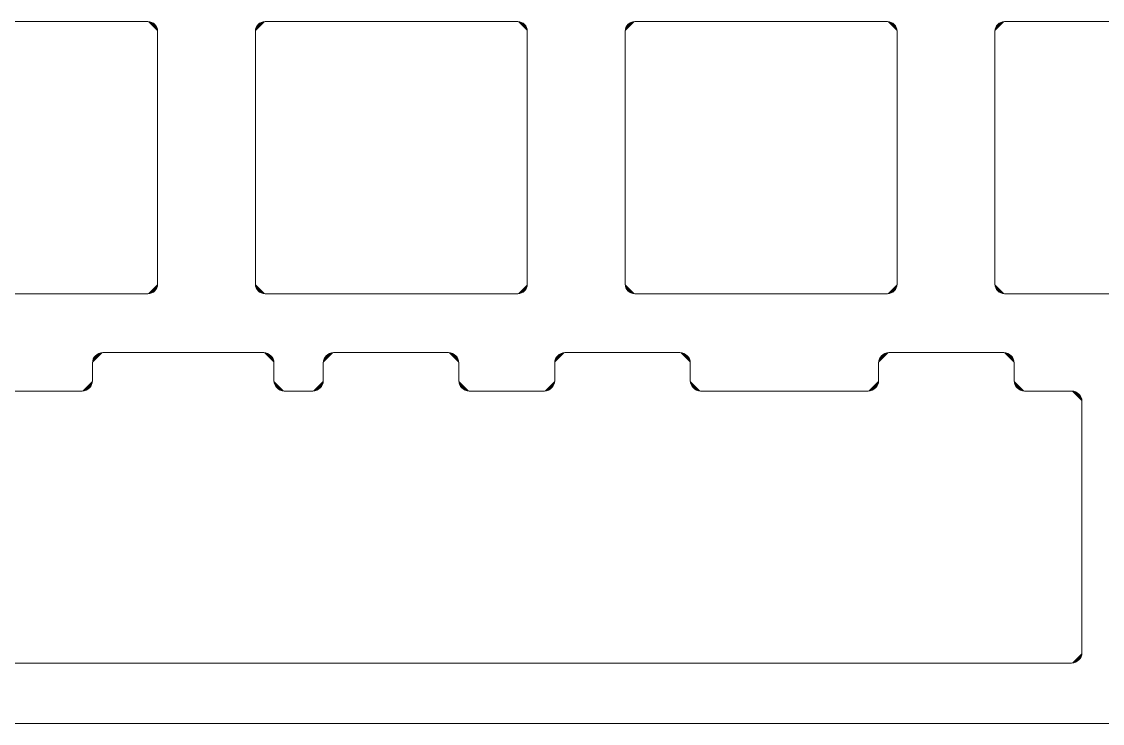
# Model space of a CAD drawing. Header units: millimetres. Extents: x 0 to 211, y 0 to 77.
# Drawn here: x 105.4 to 161.1, y 0.1 to 36.2 of the extents above; entities that cross this region are included whole.
import ezdxf

# ---------------------------------------------------------------- set-up
doc = ezdxf.new("R2010")
doc.units = ezdxf.units.MM
doc.header["$MEASUREMENT"] = 0
doc.layers.add('Layer 1', color=7, linetype='Continuous', lineweight=0)

# ---------------------------------------------------------------- blocks, each defined once
blk = doc.blocks.new('Block_1')
at = {"layer": 'Layer 1', "true_color": 0x2f2d31, "transparency": 33554687}
h = blk.add_hatch(color=250, dxfattribs=at)
h.dxf.hatch_style = 2
edge = h.paths.add_edge_path()
edge.add_spline(control_points=[(111.923, 36.207), (111.923, 36.207), (98.911, 36.207), (98.911, 36.207)], knot_values=[0, 0, 0, 0, 1, 1, 1, 1], degree=3, periodic=0)
edge.add_line((98.911, 36.207), (111.923, 36.207))
h = blk.add_hatch(color=250, dxfattribs=at)
h.dxf.hatch_style = 2
edge = h.paths.add_edge_path()
edge.add_spline(control_points=[(112.417, 35.713), (112.417, 35.995), (112.206, 36.207), (111.923, 36.207)], knot_values=[0, 0, 0, 0, 1, 1, 1, 1], degree=3, periodic=0)
edge.add_line((111.923, 36.207), (112.417, 35.713))
h = blk.add_hatch(color=250, dxfattribs=at)
h.dxf.hatch_style = 2
edge = h.paths.add_edge_path()
edge.add_spline(control_points=[(117.954, 36.207), (117.672, 36.207), (117.46, 35.995), (117.46, 35.713)], knot_values=[0, 0, 0, 0, 1, 1, 1, 1], degree=3, periodic=0)
edge.add_line((117.46, 35.713), (117.954, 36.207))
h = blk.add_hatch(color=250, dxfattribs=at)
h.dxf.hatch_style = 2
edge = h.paths.add_edge_path()
edge.add_spline(control_points=[(130.966, 36.207), (130.966, 36.207), (117.954, 36.207), (117.954, 36.207)], knot_values=[0, 0, 0, 0, 1, 1, 1, 1], degree=3, periodic=0)
edge.add_line((117.954, 36.207), (130.966, 36.207))
h = blk.add_hatch(color=250, dxfattribs=at)
h.dxf.hatch_style = 2
edge = h.paths.add_edge_path()
edge.add_spline(control_points=[(131.46, 35.713), (131.46, 35.995), (131.248, 36.207), (130.966, 36.207)], knot_values=[0, 0, 0, 0, 1, 1, 1, 1], degree=3, periodic=0)
edge.add_line((130.966, 36.207), (131.46, 35.713))
h = blk.add_hatch(color=250, dxfattribs=at)
h.dxf.hatch_style = 2
edge = h.paths.add_edge_path()
edge.add_spline(control_points=[(136.996, 36.207), (136.714, 36.207), (136.503, 35.995), (136.503, 35.713)], knot_values=[0, 0, 0, 0, 1, 1, 1, 1], degree=3, periodic=0)
edge.add_line((136.503, 35.713), (136.996, 36.207))
h = blk.add_hatch(color=250, dxfattribs=at)
h.dxf.hatch_style = 2
edge = h.paths.add_edge_path()
edge.add_spline(control_points=[(150.009, 36.207), (150.009, 36.207), (136.996, 36.207), (136.996, 36.207)], knot_values=[0, 0, 0, 0, 1, 1, 1, 1], degree=3, periodic=0)
edge.add_line((136.996, 36.207), (150.009, 36.207))
h = blk.add_hatch(color=250, dxfattribs=at)
h.dxf.hatch_style = 2
edge = h.paths.add_edge_path()
edge.add_spline(control_points=[(150.503, 35.713), (150.503, 35.995), (150.291, 36.207), (150.009, 36.207)], knot_values=[0, 0, 0, 0, 1, 1, 1, 1], degree=3, periodic=0)
edge.add_line((150.009, 36.207), (150.503, 35.713))
h = blk.add_hatch(color=250, dxfattribs=at)
h.dxf.hatch_style = 2
edge = h.paths.add_edge_path()
edge.add_spline(control_points=[(156.039, 36.207), (155.757, 36.207), (155.546, 35.995), (155.546, 35.713)], knot_values=[0, 0, 0, 0, 1, 1, 1, 1], degree=3, periodic=0)
edge.add_line((155.546, 35.713), (156.039, 36.207))
h = blk.add_hatch(color=250, dxfattribs=at)
h.dxf.hatch_style = 2
edge = h.paths.add_edge_path()
edge.add_spline(control_points=[(169.052, 36.207), (169.052, 36.207), (156.039, 36.207), (156.039, 36.207)], knot_values=[0, 0, 0, 0, 1, 1, 1, 1], degree=3, periodic=0)
edge.add_line((156.039, 36.207), (169.052, 36.207))
h = blk.add_hatch(color=250, dxfattribs=at)
h.dxf.hatch_style = 2
edge = h.paths.add_edge_path()
edge.add_spline(control_points=[(112.417, 22.7), (112.417, 22.7), (112.417, 35.713), (112.417, 35.713)], knot_values=[0, 0, 0, 0, 1, 1, 1, 1], degree=3, periodic=0)
edge.add_line((112.417, 35.713), (112.417, 22.7))
h = blk.add_hatch(color=250, dxfattribs=at)
h.dxf.hatch_style = 2
edge = h.paths.add_edge_path()
edge.add_spline(control_points=[(117.46, 35.713), (117.46, 35.713), (117.46, 22.7), (117.46, 22.7)], knot_values=[0, 0, 0, 0, 1, 1, 1, 1], degree=3, periodic=0)
edge.add_line((117.46, 22.7), (117.46, 35.713))
h = blk.add_hatch(color=250, dxfattribs=at)
h.dxf.hatch_style = 2
edge = h.paths.add_edge_path()
edge.add_spline(control_points=[(131.46, 22.7), (131.46, 22.7), (131.46, 35.713), (131.46, 35.713)], knot_values=[0, 0, 0, 0, 1, 1, 1, 1], degree=3, periodic=0)
edge.add_line((131.46, 35.713), (131.46, 22.7))
h = blk.add_hatch(color=250, dxfattribs=at)
h.dxf.hatch_style = 2
edge = h.paths.add_edge_path()
edge.add_spline(control_points=[(136.503, 35.713), (136.503, 35.713), (136.503, 22.7), (136.503, 22.7)], knot_values=[0, 0, 0, 0, 1, 1, 1, 1], degree=3, periodic=0)
edge.add_line((136.503, 22.7), (136.503, 35.713))
h = blk.add_hatch(color=250, dxfattribs=at)
h.dxf.hatch_style = 2
edge = h.paths.add_edge_path()
edge.add_spline(control_points=[(150.503, 22.7), (150.503, 22.7), (150.503, 35.713), (150.503, 35.713)], knot_values=[0, 0, 0, 0, 1, 1, 1, 1], degree=3, periodic=0)
edge.add_line((150.503, 35.713), (150.503, 22.7))
h = blk.add_hatch(color=250, dxfattribs=at)
h.dxf.hatch_style = 2
edge = h.paths.add_edge_path()
edge.add_spline(control_points=[(155.546, 35.713), (155.546, 35.713), (155.546, 22.7), (155.546, 22.7)], knot_values=[0, 0, 0, 0, 1, 1, 1, 1], degree=3, periodic=0)
edge.add_line((155.546, 22.7), (155.546, 35.713))
h = blk.add_hatch(color=250, dxfattribs=at)
h.dxf.hatch_style = 2
edge = h.paths.add_edge_path()
edge.add_spline(control_points=[(111.923, 22.207), (112.206, 22.207), (112.417, 22.418), (112.417, 22.7)], knot_values=[0, 0, 0, 0, 1, 1, 1, 1], degree=3, periodic=0)
edge.add_line((112.417, 22.7), (111.923, 22.207))
h = blk.add_hatch(color=250, dxfattribs=at)
h.dxf.hatch_style = 2
edge = h.paths.add_edge_path()
edge.add_spline(control_points=[(117.46, 22.7), (117.46, 22.418), (117.672, 22.207), (117.954, 22.207)], knot_values=[0, 0, 0, 0, 1, 1, 1, 1], degree=3, periodic=0)
edge.add_line((117.954, 22.207), (117.46, 22.7))
h = blk.add_hatch(color=250, dxfattribs=at)
h.dxf.hatch_style = 2
edge = h.paths.add_edge_path()
edge.add_spline(control_points=[(130.966, 22.207), (131.248, 22.207), (131.46, 22.418), (131.46, 22.7)], knot_values=[0, 0, 0, 0, 1, 1, 1, 1], degree=3, periodic=0)
edge.add_line((131.46, 22.7), (130.966, 22.207))
h = blk.add_hatch(color=250, dxfattribs=at)
h.dxf.hatch_style = 2
edge = h.paths.add_edge_path()
edge.add_spline(control_points=[(136.503, 22.7), (136.503, 22.418), (136.714, 22.207), (136.996, 22.207)], knot_values=[0, 0, 0, 0, 1, 1, 1, 1], degree=3, periodic=0)
edge.add_line((136.996, 22.207), (136.503, 22.7))
h = blk.add_hatch(color=250, dxfattribs=at)
h.dxf.hatch_style = 2
edge = h.paths.add_edge_path()
edge.add_spline(control_points=[(150.009, 22.207), (150.291, 22.207), (150.503, 22.418), (150.503, 22.7)], knot_values=[0, 0, 0, 0, 1, 1, 1, 1], degree=3, periodic=0)
edge.add_line((150.503, 22.7), (150.009, 22.207))
h = blk.add_hatch(color=250, dxfattribs=at)
h.dxf.hatch_style = 2
edge = h.paths.add_edge_path()
edge.add_spline(control_points=[(155.546, 22.7), (155.546, 22.418), (155.757, 22.207), (156.039, 22.207)], knot_values=[0, 0, 0, 0, 1, 1, 1, 1], degree=3, periodic=0)
edge.add_line((156.039, 22.207), (155.546, 22.7))
h = blk.add_hatch(color=250, dxfattribs=at)
h.dxf.hatch_style = 2
edge = h.paths.add_edge_path()
edge.add_spline(control_points=[(98.911, 22.207), (98.911, 22.207), (111.923, 22.207), (111.923, 22.207)], knot_values=[0, 0, 0, 0, 1, 1, 1, 1], degree=3, periodic=0)
edge.add_line((111.923, 22.207), (98.911, 22.207))
h = blk.add_hatch(color=250, dxfattribs=at)
h.dxf.hatch_style = 2
edge = h.paths.add_edge_path()
edge.add_spline(control_points=[(117.954, 22.207), (117.954, 22.207), (130.966, 22.207), (130.966, 22.207)], knot_values=[0, 0, 0, 0, 1, 1, 1, 1], degree=3, periodic=0)
edge.add_line((130.966, 22.207), (117.954, 22.207))
h = blk.add_hatch(color=250, dxfattribs=at)
h.dxf.hatch_style = 2
edge = h.paths.add_edge_path()
edge.add_spline(control_points=[(136.996, 22.207), (136.996, 22.207), (150.009, 22.207), (150.009, 22.207)], knot_values=[0, 0, 0, 0, 1, 1, 1, 1], degree=3, periodic=0)
edge.add_line((150.009, 22.207), (136.996, 22.207))
h = blk.add_hatch(color=250, dxfattribs=at)
h.dxf.hatch_style = 2
edge = h.paths.add_edge_path()
edge.add_spline(control_points=[(156.039, 22.207), (156.039, 22.207), (169.052, 22.207), (169.052, 22.207)], knot_values=[0, 0, 0, 0, 1, 1, 1, 1], degree=3, periodic=0)
edge.add_line((169.052, 22.207), (156.039, 22.207))
h = blk.add_hatch(color=250, dxfattribs=at)
h.dxf.hatch_style = 2
edge = h.paths.add_edge_path()
edge.add_spline(control_points=[(109.596, 19.174), (109.314, 19.174), (109.067, 18.927), (109.067, 18.645)], knot_values=[0, 0, 0, 0, 1, 1, 1, 1], degree=3, periodic=0)
edge.add_line((109.067, 18.645), (109.596, 19.174))
h = blk.add_hatch(color=250, dxfattribs=at)
h.dxf.hatch_style = 2
edge = h.paths.add_edge_path()
edge.add_spline(control_points=[(110.901, 19.174), (110.901, 19.174), (109.596, 19.174), (109.596, 19.174)], knot_values=[0, 0, 0, 0, 1, 1, 1, 1], degree=3, periodic=0)
edge.add_line((109.596, 19.174), (110.901, 19.174))
h = blk.add_hatch(color=250, dxfattribs=at)
h.dxf.hatch_style = 2
edge = h.paths.add_edge_path()
edge.add_spline(control_points=[(111.43, 19.174), (111.43, 19.174), (111.183, 19.174), (110.901, 19.174)], knot_values=[0, 0, 0, 0, 1, 1, 1, 1], degree=3, periodic=0)
edge.add_line((110.901, 19.174), (111.43, 19.174))
h = blk.add_hatch(color=250, dxfattribs=at)
h.dxf.hatch_style = 2
edge = h.paths.add_edge_path()
edge.add_spline(control_points=[(111.959, 19.174), (111.677, 19.174), (111.43, 19.174), (111.43, 19.174)], knot_values=[0, 0, 0, 0, 1, 1, 1, 1], degree=3, periodic=0)
edge.add_line((111.43, 19.174), (111.959, 19.174))
h = blk.add_hatch(color=250, dxfattribs=at)
h.dxf.hatch_style = 2
edge = h.paths.add_edge_path()
edge.add_spline(control_points=[(117.883, 19.174), (117.883, 19.174), (111.959, 19.174), (111.959, 19.174)], knot_values=[0, 0, 0, 0, 1, 1, 1, 1], degree=3, periodic=0)
edge.add_line((111.959, 19.174), (117.883, 19.174))
h = blk.add_hatch(color=250, dxfattribs=at)
h.dxf.hatch_style = 2
edge = h.paths.add_edge_path()
edge.add_spline(control_points=[(118.412, 18.645), (118.412, 18.927), (118.165, 19.174), (117.883, 19.174)], knot_values=[0, 0, 0, 0, 1, 1, 1, 1], degree=3, periodic=0)
edge.add_line((117.883, 19.174), (118.412, 18.645))
h = blk.add_hatch(color=250, dxfattribs=at)
h.dxf.hatch_style = 2
edge = h.paths.add_edge_path()
edge.add_spline(control_points=[(121.48, 19.174), (121.198, 19.174), (120.951, 18.927), (120.951, 18.645)], knot_values=[0, 0, 0, 0, 1, 1, 1, 1], degree=3, periodic=0)
edge.add_line((120.951, 18.645), (121.48, 19.174))
h = blk.add_hatch(color=250, dxfattribs=at)
h.dxf.hatch_style = 2
edge = h.paths.add_edge_path()
edge.add_spline(control_points=[(127.405, 19.174), (127.405, 19.174), (121.48, 19.174), (121.48, 19.174)], knot_values=[0, 0, 0, 0, 1, 1, 1, 1], degree=3, periodic=0)
edge.add_line((121.48, 19.174), (127.405, 19.174))
h = blk.add_hatch(color=250, dxfattribs=at)
h.dxf.hatch_style = 2
edge = h.paths.add_edge_path()
edge.add_spline(control_points=[(127.934, 18.645), (127.934, 18.927), (127.687, 19.174), (127.405, 19.174)], knot_values=[0, 0, 0, 0, 1, 1, 1, 1], degree=3, periodic=0)
edge.add_line((127.405, 19.174), (127.934, 18.645))
h = blk.add_hatch(color=250, dxfattribs=at)
h.dxf.hatch_style = 2
edge = h.paths.add_edge_path()
edge.add_spline(control_points=[(133.4, 19.174), (133.117, 19.174), (132.871, 18.927), (132.871, 18.645)], knot_values=[0, 0, 0, 0, 1, 1, 1, 1], degree=3, periodic=0)
edge.add_line((132.871, 18.645), (133.4, 19.174))
h = blk.add_hatch(color=250, dxfattribs=at)
h.dxf.hatch_style = 2
edge = h.paths.add_edge_path()
edge.add_spline(control_points=[(139.324, 19.174), (139.324, 19.174), (133.4, 19.174), (133.4, 19.174)], knot_values=[0, 0, 0, 0, 1, 1, 1, 1], degree=3, periodic=0)
edge.add_line((133.4, 19.174), (139.324, 19.174))
h = blk.add_hatch(color=250, dxfattribs=at)
h.dxf.hatch_style = 2
edge = h.paths.add_edge_path()
edge.add_spline(control_points=[(139.853, 18.645), (139.853, 18.927), (139.606, 19.174), (139.324, 19.174)], knot_values=[0, 0, 0, 0, 1, 1, 1, 1], degree=3, periodic=0)
edge.add_line((139.324, 19.174), (139.853, 18.645))
h = blk.add_hatch(color=250, dxfattribs=at)
h.dxf.hatch_style = 2
edge = h.paths.add_edge_path()
edge.add_spline(control_points=[(150.08, 19.174), (149.797, 19.174), (149.551, 18.927), (149.551, 18.645)], knot_values=[0, 0, 0, 0, 1, 1, 1, 1], degree=3, periodic=0)
edge.add_line((149.551, 18.645), (150.08, 19.174))
h = blk.add_hatch(color=250, dxfattribs=at)
h.dxf.hatch_style = 2
edge = h.paths.add_edge_path()
edge.add_spline(control_points=[(156.004, 19.174), (156.004, 19.174), (150.08, 19.174), (150.08, 19.174)], knot_values=[0, 0, 0, 0, 1, 1, 1, 1], degree=3, periodic=0)
edge.add_line((150.08, 19.174), (156.004, 19.174))
h = blk.add_hatch(color=250, dxfattribs=at)
h.dxf.hatch_style = 2
edge = h.paths.add_edge_path()
edge.add_spline(control_points=[(156.533, 18.645), (156.533, 18.927), (156.286, 19.174), (156.004, 19.174)], knot_values=[0, 0, 0, 0, 1, 1, 1, 1], degree=3, periodic=0)
edge.add_line((156.004, 19.174), (156.533, 18.645))
h = blk.add_hatch(color=250, dxfattribs=at)
h.dxf.hatch_style = 2
edge = h.paths.add_edge_path()
edge.add_spline(control_points=[(109.067, 18.645), (109.067, 18.645), (109.067, 17.728), (109.067, 17.728)], knot_values=[0, 0, 0, 0, 1, 1, 1, 1], degree=3, periodic=0)
edge.add_line((109.067, 17.728), (109.067, 18.645))
h = blk.add_hatch(color=250, dxfattribs=at)
h.dxf.hatch_style = 2
edge = h.paths.add_edge_path()
edge.add_spline(control_points=[(118.412, 17.728), (118.412, 17.728), (118.412, 18.645), (118.412, 18.645)], knot_values=[0, 0, 0, 0, 1, 1, 1, 1], degree=3, periodic=0)
edge.add_line((118.412, 18.645), (118.412, 17.728))
h = blk.add_hatch(color=250, dxfattribs=at)
h.dxf.hatch_style = 2
edge = h.paths.add_edge_path()
edge.add_spline(control_points=[(120.951, 18.645), (120.951, 18.645), (120.951, 17.728), (120.951, 17.728)], knot_values=[0, 0, 0, 0, 1, 1, 1, 1], degree=3, periodic=0)
edge.add_line((120.951, 17.728), (120.951, 18.645))
h = blk.add_hatch(color=250, dxfattribs=at)
h.dxf.hatch_style = 2
edge = h.paths.add_edge_path()
edge.add_spline(control_points=[(127.934, 17.728), (127.934, 17.728), (127.934, 18.645), (127.934, 18.645)], knot_values=[0, 0, 0, 0, 1, 1, 1, 1], degree=3, periodic=0)
edge.add_line((127.934, 18.645), (127.934, 17.728))
h = blk.add_hatch(color=250, dxfattribs=at)
h.dxf.hatch_style = 2
edge = h.paths.add_edge_path()
edge.add_spline(control_points=[(132.871, 18.645), (132.871, 18.645), (132.871, 17.728), (132.871, 17.728)], knot_values=[0, 0, 0, 0, 1, 1, 1, 1], degree=3, periodic=0)
edge.add_line((132.871, 17.728), (132.871, 18.645))
h = blk.add_hatch(color=250, dxfattribs=at)
h.dxf.hatch_style = 2
edge = h.paths.add_edge_path()
edge.add_spline(control_points=[(139.853, 17.728), (139.853, 17.728), (139.853, 18.645), (139.853, 18.645)], knot_values=[0, 0, 0, 0, 1, 1, 1, 1], degree=3, periodic=0)
edge.add_line((139.853, 18.645), (139.853, 17.728))
h = blk.add_hatch(color=250, dxfattribs=at)
h.dxf.hatch_style = 2
edge = h.paths.add_edge_path()
edge.add_spline(control_points=[(149.551, 18.645), (149.551, 18.645), (149.551, 17.728), (149.551, 17.728)], knot_values=[0, 0, 0, 0, 1, 1, 1, 1], degree=3, periodic=0)
edge.add_line((149.551, 17.728), (149.551, 18.645))
h = blk.add_hatch(color=250, dxfattribs=at)
h.dxf.hatch_style = 2
edge = h.paths.add_edge_path()
edge.add_spline(control_points=[(156.533, 17.728), (156.533, 17.728), (156.533, 18.645), (156.533, 18.645)], knot_values=[0, 0, 0, 0, 1, 1, 1, 1], degree=3, periodic=0)
edge.add_line((156.533, 18.645), (156.533, 17.728))
h = blk.add_hatch(color=250, dxfattribs=at)
h.dxf.hatch_style = 2
edge = h.paths.add_edge_path()
edge.add_spline(control_points=[(109.067, 17.728), (109.067, 17.446), (108.82, 17.199), (108.538, 17.199)], knot_values=[0, 0, 0, 0, 1, 1, 1, 1], degree=3, periodic=0)
edge.add_line((108.538, 17.199), (109.067, 17.728))
h = blk.add_hatch(color=250, dxfattribs=at)
h.dxf.hatch_style = 2
edge = h.paths.add_edge_path()
edge.add_spline(control_points=[(118.941, 17.199), (118.659, 17.199), (118.412, 17.446), (118.412, 17.728)], knot_values=[0, 0, 0, 0, 1, 1, 1, 1], degree=3, periodic=0)
edge.add_line((118.412, 17.728), (118.941, 17.199))
h = blk.add_hatch(color=250, dxfattribs=at)
h.dxf.hatch_style = 2
edge = h.paths.add_edge_path()
edge.add_spline(control_points=[(120.951, 17.728), (120.951, 17.446), (120.704, 17.199), (120.422, 17.199)], knot_values=[0, 0, 0, 0, 1, 1, 1, 1], degree=3, periodic=0)
edge.add_line((120.422, 17.199), (120.951, 17.728))
h = blk.add_hatch(color=250, dxfattribs=at)
h.dxf.hatch_style = 2
edge = h.paths.add_edge_path()
edge.add_spline(control_points=[(128.462, 17.199), (128.18, 17.199), (127.934, 17.446), (127.934, 17.728)], knot_values=[0, 0, 0, 0, 1, 1, 1, 1], degree=3, periodic=0)
edge.add_line((127.934, 17.728), (128.462, 17.199))
h = blk.add_hatch(color=250, dxfattribs=at)
h.dxf.hatch_style = 2
edge = h.paths.add_edge_path()
edge.add_spline(control_points=[(132.871, 17.728), (132.871, 17.446), (132.624, 17.199), (132.342, 17.199)], knot_values=[0, 0, 0, 0, 1, 1, 1, 1], degree=3, periodic=0)
edge.add_line((132.342, 17.199), (132.871, 17.728))
h = blk.add_hatch(color=250, dxfattribs=at)
h.dxf.hatch_style = 2
edge = h.paths.add_edge_path()
edge.add_spline(control_points=[(140.382, 17.199), (140.1, 17.199), (139.853, 17.446), (139.853, 17.728)], knot_values=[0, 0, 0, 0, 1, 1, 1, 1], degree=3, periodic=0)
edge.add_line((139.853, 17.728), (140.382, 17.199))
h = blk.add_hatch(color=250, dxfattribs=at)
h.dxf.hatch_style = 2
edge = h.paths.add_edge_path()
edge.add_spline(control_points=[(149.551, 17.728), (149.551, 17.446), (149.304, 17.199), (149.022, 17.199)], knot_values=[0, 0, 0, 0, 1, 1, 1, 1], degree=3, periodic=0)
edge.add_line((149.022, 17.199), (149.551, 17.728))
h = blk.add_hatch(color=250, dxfattribs=at)
h.dxf.hatch_style = 2
edge = h.paths.add_edge_path()
edge.add_spline(control_points=[(157.062, 17.199), (156.78, 17.199), (156.533, 17.446), (156.533, 17.728)], knot_values=[0, 0, 0, 0, 1, 1, 1, 1], degree=3, periodic=0)
edge.add_line((156.533, 17.728), (157.062, 17.199))
h = blk.add_hatch(color=250, dxfattribs=at)
h.dxf.hatch_style = 2
edge = h.paths.add_edge_path()
edge.add_spline(control_points=[(108.538, 17.199), (108.538, 17.199), (102.296, 17.199), (102.296, 17.199)], knot_values=[0, 0, 0, 0, 1, 1, 1, 1], degree=3, periodic=0)
edge.add_line((102.296, 17.199), (108.538, 17.199))
h = blk.add_hatch(color=250, dxfattribs=at)
h.dxf.hatch_style = 2
edge = h.paths.add_edge_path()
edge.add_spline(control_points=[(120.422, 17.199), (120.422, 17.199), (118.941, 17.199), (118.941, 17.199)], knot_values=[0, 0, 0, 0, 1, 1, 1, 1], degree=3, periodic=0)
edge.add_line((118.941, 17.199), (120.422, 17.199))
h = blk.add_hatch(color=250, dxfattribs=at)
h.dxf.hatch_style = 2
edge = h.paths.add_edge_path()
edge.add_spline(control_points=[(132.342, 17.199), (132.342, 17.199), (128.462, 17.199), (128.462, 17.199)], knot_values=[0, 0, 0, 0, 1, 1, 1, 1], degree=3, periodic=0)
edge.add_line((128.462, 17.199), (132.342, 17.199))
h = blk.add_hatch(color=250, dxfattribs=at)
h.dxf.hatch_style = 2
edge = h.paths.add_edge_path()
edge.add_spline(control_points=[(149.022, 17.199), (149.022, 17.199), (140.382, 17.199), (140.382, 17.199)], knot_values=[0, 0, 0, 0, 1, 1, 1, 1], degree=3, periodic=0)
edge.add_line((140.382, 17.199), (149.022, 17.199))
h = blk.add_hatch(color=250, dxfattribs=at)
h.dxf.hatch_style = 2
edge = h.paths.add_edge_path()
edge.add_spline(control_points=[(159.495, 17.199), (159.495, 17.199), (157.062, 17.199), (157.062, 17.199)], knot_values=[0, 0, 0, 0, 1, 1, 1, 1], degree=3, periodic=0)
edge.add_line((157.062, 17.199), (159.495, 17.199))
h = blk.add_hatch(color=250, dxfattribs=at)
h.dxf.hatch_style = 2
edge = h.paths.add_edge_path()
edge.add_spline(control_points=[(160.024, 16.67), (160.024, 16.952), (159.777, 17.199), (159.495, 17.199)], knot_values=[0, 0, 0, 0, 1, 1, 1, 1], degree=3, periodic=0)
edge.add_line((159.495, 17.199), (160.024, 16.67))
h = blk.add_hatch(color=250, dxfattribs=at)
h.dxf.hatch_style = 2
edge = h.paths.add_edge_path()
edge.add_spline(control_points=[(160.024, 3.728), (160.024, 3.728), (160.024, 16.67), (160.024, 16.67)], knot_values=[0, 0, 0, 0, 1, 1, 1, 1], degree=3, periodic=0)
edge.add_line((160.024, 16.67), (160.024, 3.728))
h = blk.add_hatch(color=250, dxfattribs=at)
h.dxf.hatch_style = 2
edge = h.paths.add_edge_path()
edge.add_spline(control_points=[(159.495, 3.199), (159.777, 3.199), (160.024, 3.446), (160.024, 3.728)], knot_values=[0, 0, 0, 0, 1, 1, 1, 1], degree=3, periodic=0)
edge.add_line((160.024, 3.728), (159.495, 3.199))
h = blk.add_hatch(color=250, dxfattribs=at)
h.dxf.hatch_style = 2
edge = h.paths.add_edge_path()
edge.add_spline(control_points=[(99.898, 3.199), (99.898, 3.199), (108.538, 3.199), (108.538, 3.199)], knot_values=[0, 0, 0, 0, 1, 1, 1, 1], degree=3, periodic=0)
edge.add_line((108.538, 3.199), (99.898, 3.199))
h = blk.add_hatch(color=250, dxfattribs=at)
h.dxf.hatch_style = 2
edge = h.paths.add_edge_path()
edge.add_spline(control_points=[(108.538, 3.199), (108.82, 3.199), (109.067, 3.199), (109.067, 3.199)], knot_values=[0, 0, 0, 0, 1, 1, 1, 1], degree=3, periodic=0)
edge.add_line((109.067, 3.199), (108.538, 3.199))
h = blk.add_hatch(color=250, dxfattribs=at)
h.dxf.hatch_style = 2
edge = h.paths.add_edge_path()
edge.add_spline(control_points=[(109.067, 3.199), (109.067, 3.199), (109.314, 3.199), (109.596, 3.199)], knot_values=[0, 0, 0, 0, 1, 1, 1, 1], degree=3, periodic=0)
edge.add_line((109.596, 3.199), (109.067, 3.199))
h = blk.add_hatch(color=250, dxfattribs=at)
h.dxf.hatch_style = 2
edge = h.paths.add_edge_path()
edge.add_spline(control_points=[(109.596, 3.199), (109.596, 3.199), (115.52, 3.199), (115.52, 3.199)], knot_values=[0, 0, 0, 0, 1, 1, 1, 1], degree=3, periodic=0)
edge.add_line((115.52, 3.199), (109.596, 3.199))
h = blk.add_hatch(color=250, dxfattribs=at)
h.dxf.hatch_style = 2
edge = h.paths.add_edge_path()
edge.add_spline(control_points=[(115.52, 3.199), (115.803, 3.199), (116.049, 3.199), (116.049, 3.199)], knot_values=[0, 0, 0, 0, 1, 1, 1, 1], degree=3, periodic=0)
edge.add_line((116.049, 3.199), (115.52, 3.199))
h = blk.add_hatch(color=250, dxfattribs=at)
h.dxf.hatch_style = 2
edge = h.paths.add_edge_path()
edge.add_spline(control_points=[(116.049, 3.199), (116.049, 3.199), (116.296, 3.199), (116.578, 3.199)], knot_values=[0, 0, 0, 0, 1, 1, 1, 1], degree=3, periodic=0)
edge.add_line((116.578, 3.199), (116.049, 3.199))
h = blk.add_hatch(color=250, dxfattribs=at)
h.dxf.hatch_style = 2
edge = h.paths.add_edge_path()
edge.add_spline(control_points=[(116.578, 3.199), (116.578, 3.199), (159.495, 3.199), (159.495, 3.199)], knot_values=[0, 0, 0, 0, 1, 1, 1, 1], degree=3, periodic=0)
edge.add_line((159.495, 3.199), (116.578, 3.199))
h = blk.add_hatch(color=250, dxfattribs=at)
h.dxf.hatch_style = 2
edge = h.paths.add_edge_path()
edge.add_spline(control_points=[(179.067, 0.096), (179.067, 0.096), (31.767, 0.096), (31.767, 0.096)], knot_values=[0, 0, 0, 0, 1, 1, 1, 1], degree=3, periodic=0)
edge.add_line((31.767, 0.096), (179.067, 0.096))
at = {"layer": 'Layer 1', "color": 250, "lineweight": 20, "true_color": 0x2f2d31}
for points in [[(111.923, 36.207), (111.923, 36.207), (98.911, 36.207), (98.911, 36.207)], [(112.417, 35.713), (112.417, 35.995), (112.206, 36.207), (111.923, 36.207)], [(117.954, 36.207), (117.672, 36.207), (117.46, 35.995), (117.46, 35.713)], [(130.966, 36.207), (130.966, 36.207), (117.954, 36.207), (117.954, 36.207)], [(131.46, 35.713), (131.46, 35.995), (131.248, 36.207), (130.966, 36.207)], [(136.996, 36.207), (136.714, 36.207), (136.503, 35.995), (136.503, 35.713)], [(150.009, 36.207), (150.009, 36.207), (136.996, 36.207), (136.996, 36.207)], [(150.503, 35.713), (150.503, 35.995), (150.291, 36.207), (150.009, 36.207)], [(156.039, 36.207), (155.757, 36.207), (155.546, 35.995), (155.546, 35.713)], [(169.052, 36.207), (169.052, 36.207), (156.039, 36.207), (156.039, 36.207)], [(112.417, 22.7), (112.417, 22.7), (112.417, 35.713), (112.417, 35.713)], [(117.46, 35.713), (117.46, 35.713), (117.46, 22.7), (117.46, 22.7)], [(131.46, 22.7), (131.46, 22.7), (131.46, 35.713), (131.46, 35.713)], [(136.503, 35.713), (136.503, 35.713), (136.503, 22.7), (136.503, 22.7)], [(150.503, 22.7), (150.503, 22.7), (150.503, 35.713), (150.503, 35.713)], [(155.546, 35.713), (155.546, 35.713), (155.546, 22.7), (155.546, 22.7)], [(111.923, 22.207), (112.206, 22.207), (112.417, 22.418), (112.417, 22.7)], [(117.46, 22.7), (117.46, 22.418), (117.672, 22.207), (117.954, 22.207)], [(130.966, 22.207), (131.248, 22.207), (131.46, 22.418), (131.46, 22.7)], [(136.503, 22.7), (136.503, 22.418), (136.714, 22.207), (136.996, 22.207)], [(150.009, 22.207), (150.291, 22.207), (150.503, 22.418), (150.503, 22.7)], [(155.546, 22.7), (155.546, 22.418), (155.757, 22.207), (156.039, 22.207)], [(98.911, 22.207), (98.911, 22.207), (111.923, 22.207), (111.923, 22.207)], [(117.954, 22.207), (117.954, 22.207), (130.966, 22.207), (130.966, 22.207)], [(136.996, 22.207), (136.996, 22.207), (150.009, 22.207), (150.009, 22.207)], [(156.039, 22.207), (156.039, 22.207), (169.052, 22.207), (169.052, 22.207)], [(109.596, 19.174), (109.314, 19.174), (109.067, 18.927), (109.067, 18.645)], [(110.901, 19.174), (110.901, 19.174), (109.596, 19.174), (109.596, 19.174)], [(111.43, 19.174), (111.43, 19.174), (111.183, 19.174), (110.901, 19.174)], [(111.959, 19.174), (111.677, 19.174), (111.43, 19.174), (111.43, 19.174)], [(117.883, 19.174), (117.883, 19.174), (111.959, 19.174), (111.959, 19.174)], [(118.412, 18.645), (118.412, 18.927), (118.165, 19.174), (117.883, 19.174)], [(121.48, 19.174), (121.198, 19.174), (120.951, 18.927), (120.951, 18.645)], [(127.405, 19.174), (127.405, 19.174), (121.48, 19.174), (121.48, 19.174)], [(127.934, 18.645), (127.934, 18.927), (127.687, 19.174), (127.405, 19.174)], [(133.4, 19.174), (133.117, 19.174), (132.871, 18.927), (132.871, 18.645)], [(139.324, 19.174), (139.324, 19.174), (133.4, 19.174), (133.4, 19.174)], [(139.853, 18.645), (139.853, 18.927), (139.606, 19.174), (139.324, 19.174)], [(150.08, 19.174), (149.797, 19.174), (149.551, 18.927), (149.551, 18.645)], [(156.004, 19.174), (156.004, 19.174), (150.08, 19.174), (150.08, 19.174)], [(156.533, 18.645), (156.533, 18.927), (156.286, 19.174), (156.004, 19.174)], [(109.067, 18.645), (109.067, 18.645), (109.067, 17.728), (109.067, 17.728)], [(118.412, 17.728), (118.412, 17.728), (118.412, 18.645), (118.412, 18.645)], [(120.951, 18.645), (120.951, 18.645), (120.951, 17.728), (120.951, 17.728)], [(127.934, 17.728), (127.934, 17.728), (127.934, 18.645), (127.934, 18.645)], [(132.871, 18.645), (132.871, 18.645), (132.871, 17.728), (132.871, 17.728)], [(139.853, 17.728), (139.853, 17.728), (139.853, 18.645), (139.853, 18.645)], [(149.551, 18.645), (149.551, 18.645), (149.551, 17.728), (149.551, 17.728)], [(156.533, 17.728), (156.533, 17.728), (156.533, 18.645), (156.533, 18.645)], [(109.067, 17.728), (109.067, 17.446), (108.82, 17.199), (108.538, 17.199)], [(118.941, 17.199), (118.659, 17.199), (118.412, 17.446), (118.412, 17.728)], [(120.951, 17.728), (120.951, 17.446), (120.704, 17.199), (120.422, 17.199)], [(128.462, 17.199), (128.18, 17.199), (127.934, 17.446), (127.934, 17.728)], [(132.871, 17.728), (132.871, 17.446), (132.624, 17.199), (132.342, 17.199)], [(140.382, 17.199), (140.1, 17.199), (139.853, 17.446), (139.853, 17.728)], [(149.551, 17.728), (149.551, 17.446), (149.304, 17.199), (149.022, 17.199)], [(157.062, 17.199), (156.78, 17.199), (156.533, 17.446), (156.533, 17.728)], [(108.538, 17.199), (108.538, 17.199), (102.296, 17.199), (102.296, 17.199)], [(120.422, 17.199), (120.422, 17.199), (118.941, 17.199), (118.941, 17.199)], [(132.342, 17.199), (132.342, 17.199), (128.462, 17.199), (128.462, 17.199)], [(149.022, 17.199), (149.022, 17.199), (140.382, 17.199), (140.382, 17.199)], [(159.495, 17.199), (159.495, 17.199), (157.062, 17.199), (157.062, 17.199)], [(160.024, 16.67), (160.024, 16.952), (159.777, 17.199), (159.495, 17.199)], [(160.024, 3.728), (160.024, 3.728), (160.024, 16.67), (160.024, 16.67)], [(159.495, 3.199), (159.777, 3.199), (160.024, 3.446), (160.024, 3.728)], [(99.898, 3.199), (99.898, 3.199), (108.538, 3.199), (108.538, 3.199)], [(108.538, 3.199), (108.82, 3.199), (109.067, 3.199), (109.067, 3.199)], [(109.067, 3.199), (109.067, 3.199), (109.314, 3.199), (109.596, 3.199)], [(109.596, 3.199), (109.596, 3.199), (115.52, 3.199), (115.52, 3.199)], [(115.52, 3.199), (115.803, 3.199), (116.049, 3.199), (116.049, 3.199)], [(116.049, 3.199), (116.049, 3.199), (116.296, 3.199), (116.578, 3.199)], [(116.578, 3.199), (116.578, 3.199), (159.495, 3.199), (159.495, 3.199)], [(179.067, 0.096), (179.067, 0.096), (31.767, 0.096), (31.767, 0.096)]]:
    blk.add_open_spline(points, degree=3, dxfattribs=at)

msp = doc.modelspace()

# ---------------------------------------------------------------- block references
at = {"layer": 'Layer 1'}
msp.add_blockref('Block_1', (0, 0), dxfattribs=at)

doc.saveas('drawing.dxf')
